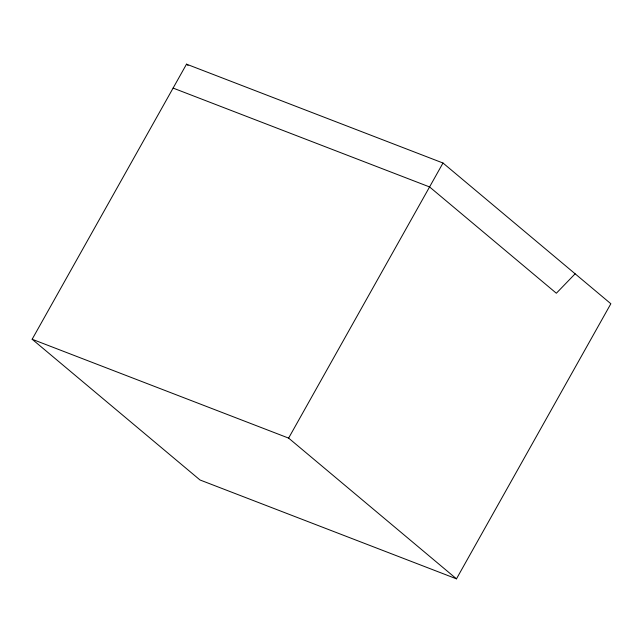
<?xml version="1.0" encoding="UTF-8"?>
<svg xmlns="http://www.w3.org/2000/svg" width="643" height="643" viewBox="0 0 643 643"><rect width="100%" height="100%" fill="white"/><g stroke="black" fill="none" stroke-linecap="round" stroke-linejoin="round"><path stroke-width="0.96" d="M32.15 339.255L186.526 64.163L442.995 163.017L610.85 303.745L456.474 578.837L200.005 479.983L32.15 339.255L288.619 438.108L456.474 578.837M288.619 438.108L442.995 163.017M575.139 273.805L556.356 293.232L429.572 186.936L173.104 88.083M186.526 64.163L188.061 65.449"/></g></svg>
